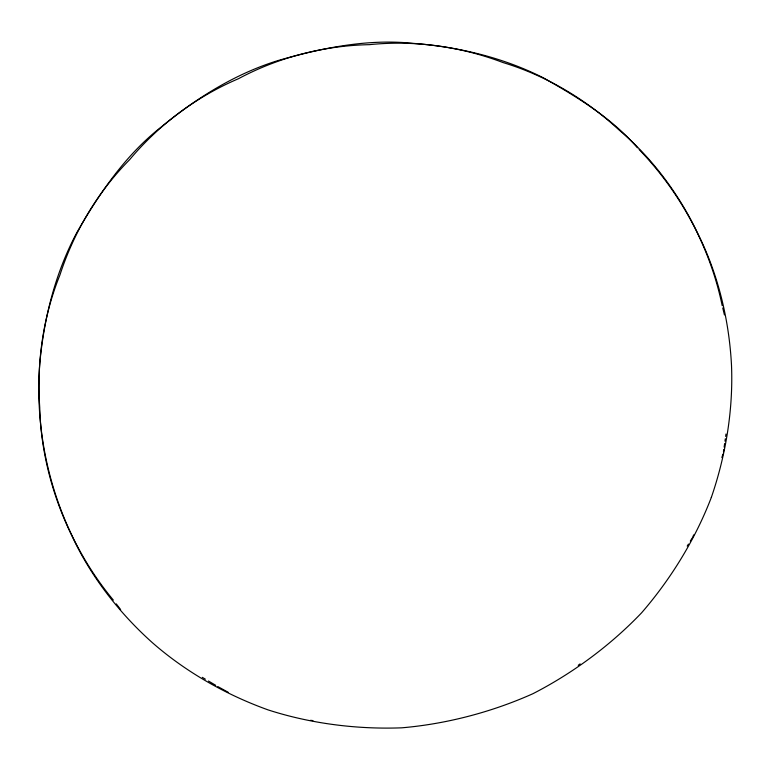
<?xml version="1.0" encoding="UTF-8"?>
<svg xmlns="http://www.w3.org/2000/svg" width="770" height="770" viewBox="0 0 770 770"><rect width="100%" height="100%" fill="white"/><g stroke="black" fill="none" stroke-linecap="round" stroke-linejoin="round"><path stroke-width="1.16" d="M723.463 451.836L723.8 449.459M724.137 447.091L724.647 443.53M724.984 441.152L725.321 438.775M725.658 436.407L725.995 434.03M721.865 457.553L722.934 454.156M692.779 537.085L693.693 534.871M687.215 546.074L688.457 544.082M690.305 541.079L692.163 538.086M578.231 665.299L580.118 663.875M310.589 720.306L312.918 720.595M228.209 692.297L217.756 686.532M202.298 677.35L205.388 679.188M208.477 681.017L215.696 685.31M637.454 147.811C611.698 118.012 577.644 97.28 543.736 78.02C503.234 57.471 458.737 46.97 413.634 43.399C368.127 38.567 323.073 47.779 279.471 60.118C235.601 73.4 196.552 98.002 161.334 126.906C125.375 155.126 99.561 193.155 76.952 232.367C55.642 272.311 44.333 316.518 39.963 361.409C32.86 446.311 58.626 534.399 113.354 600.109M639.119 149.524C680.497 192.452 710.065 247.199 722.193 305.651M116.26 603.872L120.611 609.522M722.751 307.962L724.426 314.901M711.326 497.439A251.761 165.425 -73.2 0 0 731.49 365.115A251.761 177.129 86.9 0 0 699.006 236.005A251.761 189.863 65.9 0 0 618.81 129.774A251.761 201.692 42.9 0 0 503.108 62.582A251.761 210.807 17.4 0 0 369.513 44.66A251.761 215.821 -10.7 0 0 238.382 78.752A251.761 215.975 -40.1 0 0 129.658 159.65A251.761 211.249 -68.3 0 0 59.906 275.054A251.761 202.346 86 0 0 39.732 407.378A251.761 190.642 62.9 0 0 72.226 536.488A251.761 177.909 41.7 0 0 152.422 642.719A251.761 166.079 21.8 0 0 268.124 709.911A251.761 156.965 2.6 0 0 401.719 727.823A251.761 151.95 -16.3 0 0 532.85 693.741A251.761 151.796 -35.1 0 0 641.574 612.833A251.761 156.522 -54 0 0 711.326 497.439"/></g></svg>
